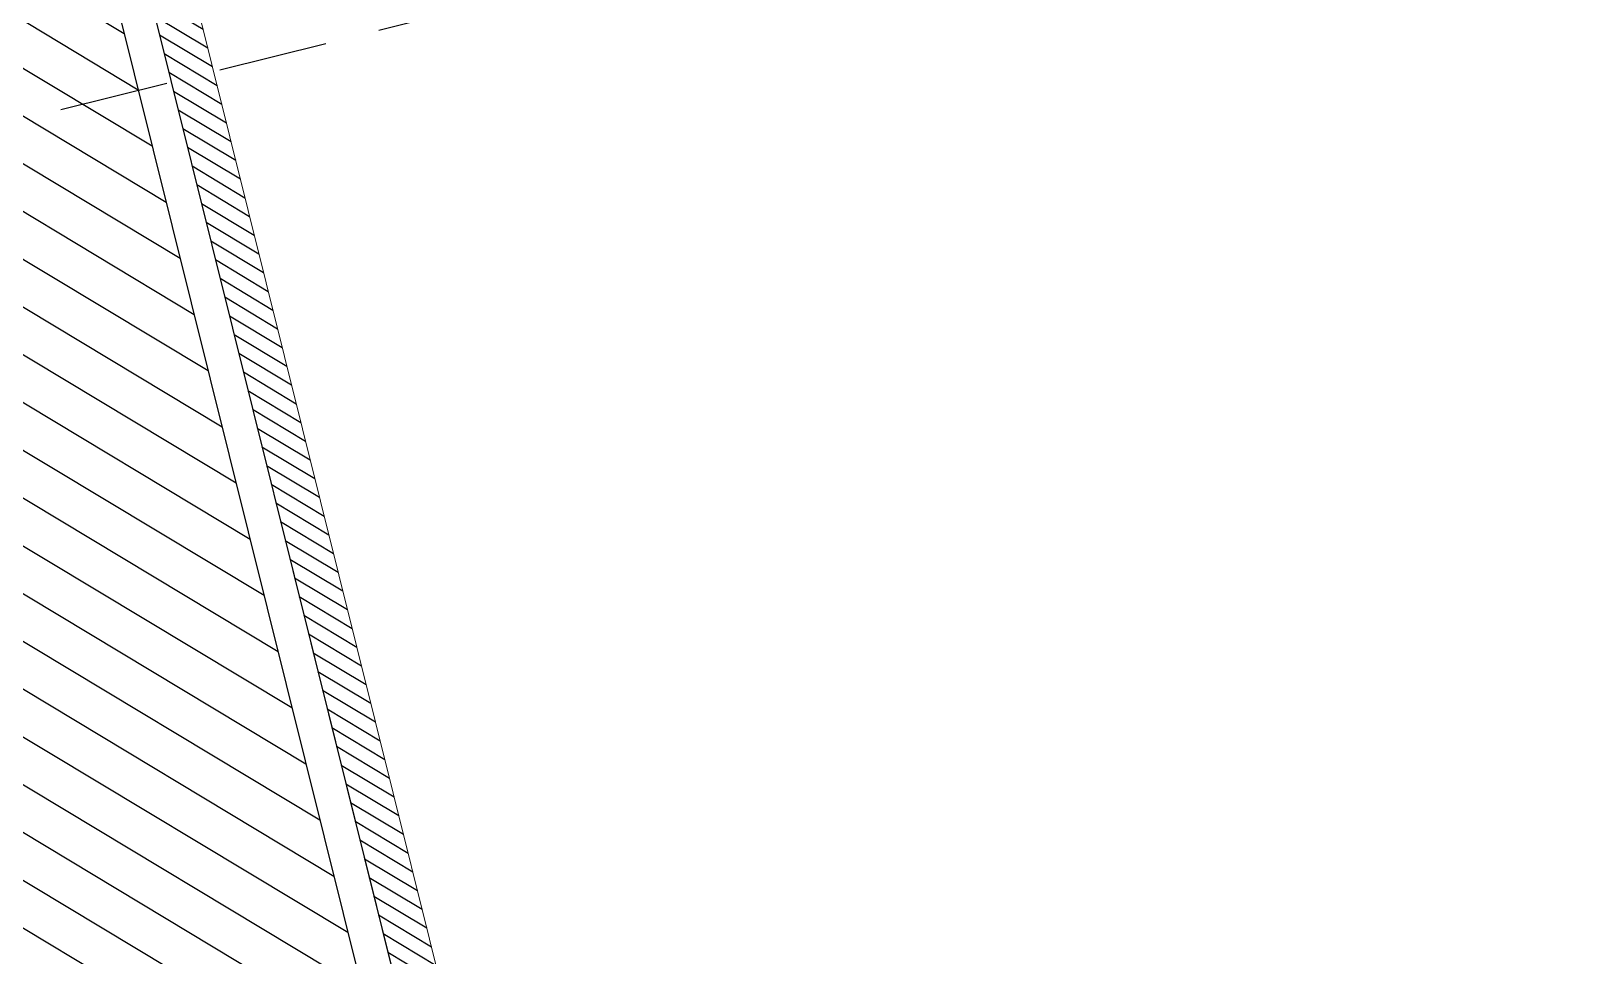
# Model space of a CAD drawing. Header units: inches. Extents: x 252212 to 296477, y 417293 to 492071.
# Drawn here: x 288847 to 289561, y 489330 to 489754 of the extents above; entities that cross this region are included whole.
import ezdxf

# ---------------------------------------------------------------- set-up
doc = ezdxf.new("R2010")
doc.units = ezdxf.units.IN
doc.header["$MEASUREMENT"] = 0
doc.linetypes.add('HIDDEN', pattern=[0.375, 0.25, -0.125])
for name, color, linetype in [('8', 8, 'Continuous'), ('CQ spot detail elevation', 1, 'Continuous'), ('Layer1', 1, 'Continuous'), ('Layer3', 7, 'Continuous'), ('Layer7', 8, 'Continuous')]:
    doc.layers.add(name, color=color, linetype=linetype)

msp = doc.modelspace()

# ---------------------------------------------------------------- hatches: boundary and pattern name
at = {"layer": 'Layer7'}
h = msp.add_hatch(dxfattribs=at)
h.set_pattern_fill('ANSI31,_O', color=8, scale=150, angle=13.97142328298568)
h.set_pattern_definition([(148.9714232829857, (302406.0305908483, 492518.40442259), (9.664978682068442, 16.06706840326393), [])])
h.paths.add_polyline_path([(288405.8047895729, 490867.5653965524), (288599.8870769592, 490915.852740852), (289625.9982495668, 486791.5836102727), (289431.9159621805, 486743.2962659731)])
h.paths.add_polyline_path([(291031.261677543, 491520.7746223935), (291225.3449307464, 491569.0622069868), (292251.4561033541, 487444.7930764076), (292057.3728501507, 487396.5054918143)])
h = msp.add_hatch(dxfattribs=at)
h.set_pattern_fill('ANSI31', color=256, scale=50, angle=13.97142328298568, style=0)
h.set_pattern_definition([(148.9714232829857, (327514.0686309958, 498765.2417504817), (3.221659560689482, 5.355689467754646), [])])
h.paths.add_polyline_path([(289358.561203817, 487930.7138924159), (289377.9695291374, 487935.5426508752), (288887.8505454572, 489905.4876711271), (288868.4422201366, 489900.6589126677)])

# ---------------------------------------------------------------- linework, layer by layer
at = {"layer": '8', "color": 6, "lineweight": 0, "ltscale": 5, "elevation": 2.495212225976859e-07}
msp.add_lwpolyline([(289358.561203817, 487930.7138924159), (289377.9695291374, 487935.5426508752), (288887.8505454572, 489905.4876711271), (288868.4422201366, 489900.6589126677)], close=True, dxfattribs=at)
at = {"layer": 'CQ spot detail elevation', "color": 3, "linetype": 'HIDDEN', "ltscale": 200, "elevation": 4.706203874198748e-07}
msp.add_lwpolyline([(288637.273793338, 490268.1786345643), (289567.428066705, 490499.5994419685), (289709.4151092905, 489928.9080857977), (288779.2608359235, 489697.4872783936)], close=True, dxfattribs=at)
at = {"layer": 'Layer1'}
msp.add_line((288614.9324010213, 490919.5959919897, -0.0003494344035008992), (289616.8997813324, 486892.3684880121, -0.0003494344035008992), dxfattribs=at)
at = {"layer": 'Layer3'}
msp.add_line((288599.8870769592, 490915.852740852, 2.495212225976859e-07), (289625.9982495668, 486791.5836102727, 2.495212225976859e-07), dxfattribs=at)

doc.saveas('drawing.dxf')
